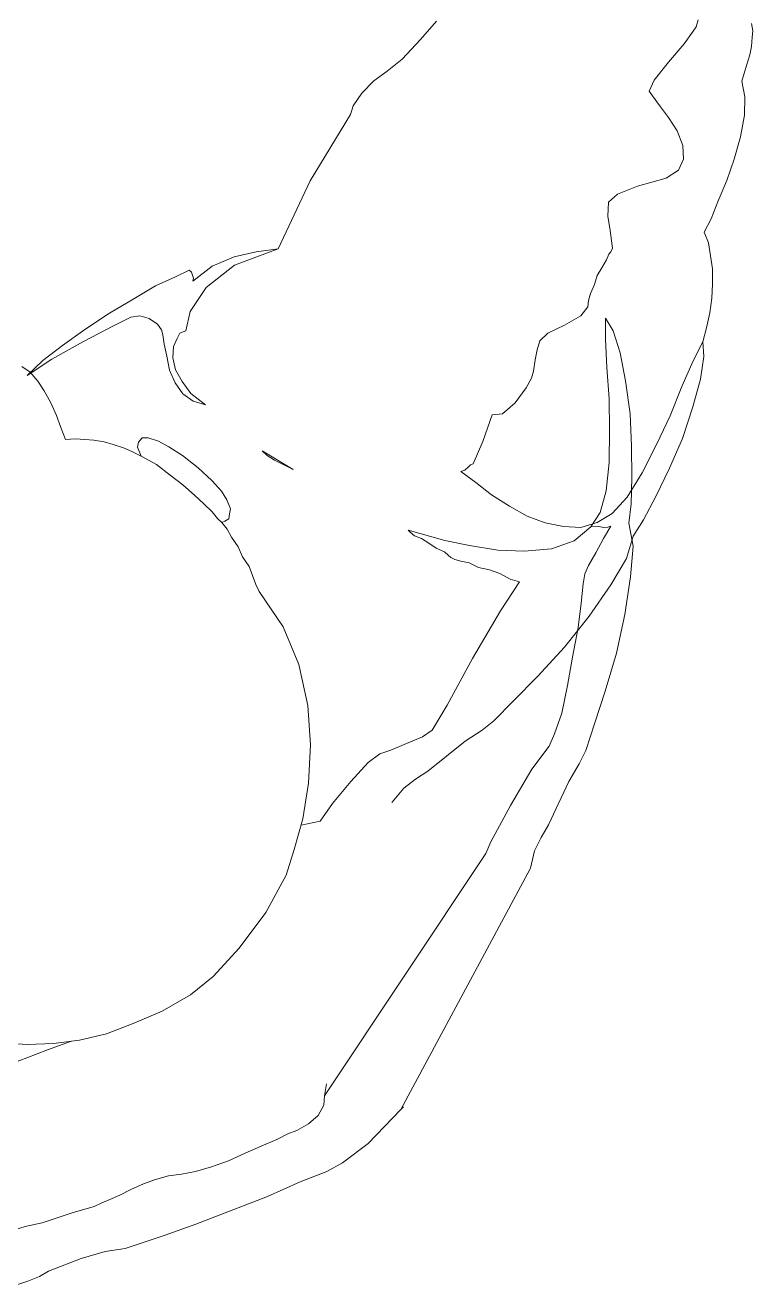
# Model space of a CAD drawing. Header units: metres. Extents: x 750 to 3116, y -341 to 1465.
# Drawn here: x 1569.6551 to 1569.8808, y 33.9178 to 34.3086 of the extents above; entities that cross this region are included whole.
import ezdxf

# ---------------------------------------------------------------- set-up
doc = ezdxf.new("R2010")
doc.units = ezdxf.units.M
doc.layers.add('Furniture', color=44, linetype='Continuous', lineweight=5)

msp = doc.modelspace()

# ---------------------------------------------------------------- linework, layer by layer
at = {"layer": 'Furniture', "color": 252, "true_color": 0x939598}
for p, q in [((1569.78265, 34.30985), (1569.77775, 34.30414)), ((1569.86379, 34.31021), (1569.8632, 34.30808)), ((1569.88079, 34.30688), (1569.88039, 34.3091)), ((1569.86229, 34.30677), (1569.85954, 34.30285)), ((1569.8632, 34.30808), (1569.86229, 34.30677)), ((1569.88034, 34.30195), (1569.88061, 34.30491)), ((1569.88061, 34.30491), (1569.88079, 34.30688)), ((1569.77775, 34.30414), (1569.77203, 34.2981)), ((1569.85954, 34.30285), (1569.85465, 34.29713)), ((1569.87991, 34.2994), (1569.88034, 34.30195)), ((1569.77203, 34.2981), (1569.76732, 34.29435)), ((1569.85465, 34.29713), (1569.85017, 34.29157)), ((1569.87881, 34.29612), (1569.87991, 34.2994)), ((1569.76732, 34.29435), (1569.76327, 34.29134)), ((1569.87738, 34.29128), (1569.87881, 34.29612)), ((1569.76327, 34.29134), (1569.75954, 34.2875)), ((1569.85017, 34.29157), (1569.84866, 34.28813)), ((1569.87833, 34.28643), (1569.87738, 34.29128)), ((1569.75954, 34.2875), (1569.75679, 34.28358)), ((1569.84866, 34.28813), (1569.84972, 34.28665)), ((1569.84972, 34.28665), (1569.85183, 34.28367)), ((1569.8782, 34.28067), (1569.87833, 34.28643)), ((1569.75679, 34.28358), (1569.75595, 34.28087)), ((1569.85183, 34.28367), (1569.85468, 34.28003)), ((1569.74349, 34.26039), (1569.75595, 34.28087)), ((1569.85468, 34.28003), (1569.85728, 34.27582)), ((1569.877, 34.27402), (1569.8782, 34.28067)), ((1569.85728, 34.27582), (1569.85905, 34.27128)), ((1569.87497, 34.26705), (1569.877, 34.27402)), ((1569.85905, 34.27128), (1569.85927, 34.26709)), ((1569.85927, 34.26709), (1569.85776, 34.26365)), ((1569.87278, 34.26049), (1569.87497, 34.26705)), ((1569.85776, 34.26365), (1569.85396, 34.26121)), ((1569.73356, 34.23924), (1569.74349, 34.26039)), ((1569.84498, 34.25865), (1569.8388, 34.25623)), ((1569.85396, 34.26121), (1569.84498, 34.25865)), ((1569.87002, 34.25418), (1569.87278, 34.26049)), ((1569.8388, 34.25623), (1569.83598, 34.2537)), ((1569.86792, 34.24861), (1569.87002, 34.25418)), ((1569.83598, 34.2537), (1569.83578, 34.24935)), ((1569.83578, 34.24935), (1569.83657, 34.2449)), ((1569.86575, 34.24443), (1569.86792, 34.24861)), ((1569.83657, 34.2449), (1569.83727, 34.23947)), ((1569.86704, 34.24113), (1569.86575, 34.24443)), ((1569.72671, 34.23831), (1569.71988, 34.23674)), ((1569.72, 34.23424), (1569.73356, 34.23924)), ((1569.73356, 34.23924), (1569.72671, 34.23831)), ((1569.83677, 34.23832), (1569.8361, 34.23759)), ((1569.83727, 34.23947), (1569.83677, 34.23832)), ((1569.86767, 34.2371), (1569.86704, 34.24113)), ((1569.71988, 34.23674), (1569.71312, 34.23393)), ((1569.83535, 34.23587), (1569.83393, 34.23341)), ((1569.8361, 34.23759), (1569.83535, 34.23587)), ((1569.8683, 34.23306), (1569.86767, 34.2371)), ((1569.70167, 34.2306), (1569.69553, 34.22781)), ((1569.70597, 34.23267), (1569.70167, 34.2306)), ((1569.70662, 34.23207), (1569.70597, 34.23267)), ((1569.70698, 34.23115), (1569.70662, 34.23207)), ((1569.70733, 34.23022), (1569.70698, 34.23115)), ((1569.71312, 34.23393), (1569.70706, 34.22927)), ((1569.71122, 34.22727), (1569.72, 34.23424)), ((1569.83252, 34.23096), (1569.83168, 34.22825)), ((1569.83393, 34.23341), (1569.83252, 34.23096)), ((1569.86826, 34.2283), (1569.8683, 34.23306)), ((1569.69553, 34.22781), (1569.68882, 34.22375)), ((1569.70623, 34.21983), (1569.71122, 34.22727)), ((1569.70706, 34.22927), (1569.70733, 34.23022)), ((1569.83168, 34.22825), (1569.83042, 34.22538)), ((1569.86806, 34.22394), (1569.86826, 34.2283)), ((1569.68882, 34.22375), (1569.68119, 34.21933)), ((1569.82983, 34.22325), (1569.82965, 34.22128)), ((1569.83042, 34.22538), (1569.82983, 34.22325)), ((1569.86745, 34.21942), (1569.86806, 34.22394)), ((1569.68119, 34.21933), (1569.67358, 34.21429)), ((1569.70494, 34.21382), (1569.70623, 34.21983)), ((1569.82965, 34.22128), (1569.82741, 34.2185)), ((1569.86643, 34.21474), (1569.86745, 34.21942)), ((1569.67312, 34.21051), (1569.68231, 34.21531)), ((1569.68231, 34.21531), (1569.68782, 34.21806)), ((1569.68782, 34.21806), (1569.69062, 34.2185)), ((1569.69062, 34.2185), (1569.69348, 34.21769)), ((1569.69348, 34.21769), (1569.69607, 34.21593)), ((1569.69607, 34.21593), (1569.6974, 34.21411)), ((1569.82237, 34.21558), (1569.81717, 34.21307)), ((1569.82741, 34.2185), (1569.82237, 34.21558)), ((1569.83512, 34.21781), (1569.8351, 34.21123)), ((1569.83749, 34.21385), (1569.83512, 34.21781)), ((1569.86525, 34.21048), (1569.86643, 34.21474)), ((1569.67358, 34.21429), (1569.6666, 34.20927)), ((1569.6974, 34.21411), (1569.69779, 34.21256)), ((1569.69779, 34.21256), (1569.69823, 34.20976)), ((1569.70108, 34.20895), (1569.70222, 34.21151)), ((1569.70222, 34.21151), (1569.70309, 34.21311)), ((1569.70309, 34.21311), (1569.70494, 34.21382)), ((1569.81717, 34.21307), (1569.81477, 34.2107)), ((1569.8351, 34.21123), (1569.8355, 34.20247)), ((1569.83968, 34.20705), (1569.83749, 34.21385)), ((1569.6666, 34.20927), (1569.66054, 34.20461)), ((1569.66334, 34.20505), (1569.67312, 34.21051)), ((1569.69823, 34.20976), (1569.69902, 34.20603)), ((1569.70092, 34.20549), (1569.70108, 34.20895)), ((1569.81393, 34.208), (1569.81324, 34.20488)), ((1569.81477, 34.2107), (1569.81393, 34.208)), ((1569.84132, 34.19835), (1569.83968, 34.20705)), ((1569.86232, 34.20458), (1569.86525, 34.21048)), ((1569.86562, 34.20587), (1569.86525, 34.21048)), ((1569.65573, 34.20001), (1569.66334, 34.20505)), ((1569.66054, 34.20461), (1569.65573, 34.20001)), ((1569.69902, 34.20603), (1569.69984, 34.20168)), ((1569.70172, 34.20177), (1569.70092, 34.20549)), ((1569.81324, 34.20488), (1569.81272, 34.20135)), ((1569.85881, 34.19655), (1569.86232, 34.20458)), ((1569.86458, 34.19881), (1569.86562, 34.20587)), ((1569.65663, 34.20099), (1569.65404, 34.20275)), ((1569.65895, 34.19827), (1569.65663, 34.20099)), ((1569.69984, 34.20168), (1569.70159, 34.19769)), ((1569.70377, 34.1981), (1569.70172, 34.20177)), ((1569.81213, 34.19921), (1569.81046, 34.19618)), ((1569.81272, 34.20135), (1569.81213, 34.19921)), ((1569.8355, 34.20247), (1569.83625, 34.19279)), ((1569.66096, 34.19523), (1569.65895, 34.19827)), ((1569.66301, 34.19156), (1569.66096, 34.19523)), ((1569.70159, 34.19769), (1569.70393, 34.19435)), ((1569.70644, 34.19446), (1569.70377, 34.1981)), ((1569.81046, 34.19618), (1569.80706, 34.19152)), ((1569.84273, 34.18807), (1569.84132, 34.19835)), ((1569.8552, 34.18754), (1569.85881, 34.19655)), ((1569.86221, 34.19028), (1569.86458, 34.19881)), ((1569.66476, 34.18757), (1569.66301, 34.19156)), ((1569.70393, 34.19435), (1569.70717, 34.19199)), ((1569.71098, 34.1909), (1569.70644, 34.19446)), ((1569.70717, 34.19199), (1569.71098, 34.1909)), ((1569.80706, 34.19152), (1569.80317, 34.1881)), ((1569.83625, 34.19279), (1569.83637, 34.18308)), ((1569.66618, 34.18387), (1569.66476, 34.18757)), ((1569.79996, 34.1878), (1569.79861, 34.18394)), ((1569.80317, 34.1881), (1569.79996, 34.1878)), ((1569.84318, 34.17806), (1569.84273, 34.18807)), ((1569.85103, 34.17877), (1569.8552, 34.18754)), ((1569.85893, 34.18044), (1569.86221, 34.19028)), ((1569.6676, 34.18017), (1569.66618, 34.18387)), ((1569.79861, 34.18394), (1569.79702, 34.17952)), ((1569.67072, 34.18032), (1569.6676, 34.18017)), ((1569.67355, 34.18013), (1569.67072, 34.18032)), ((1569.67638, 34.17994), (1569.67355, 34.18013)), ((1569.67954, 34.17946), (1569.67638, 34.17994)), ((1569.69139, 34.18062), (1569.6902, 34.17931)), ((1569.69327, 34.18071), (1569.69139, 34.18062)), ((1569.69645, 34.1796), (1569.69327, 34.18071)), ((1569.69966, 34.17786), (1569.69645, 34.1796)), ((1569.83637, 34.18308), (1569.8362, 34.17305)), ((1569.85491, 34.17126), (1569.85893, 34.18044)), ((1569.68239, 34.17865), (1569.67954, 34.17946)), ((1569.68558, 34.17754), (1569.68239, 34.17865)), ((1569.68814, 34.1764), (1569.68558, 34.17754)), ((1569.69102, 34.17496), (1569.68814, 34.1764)), ((1569.6902, 34.17931), (1569.68996, 34.17774)), ((1569.68996, 34.17774), (1569.69102, 34.17496)), ((1569.70386, 34.17523), (1569.69966, 34.17786)), ((1569.73018, 34.17516), (1569.72855, 34.17666)), ((1569.72855, 34.17666), (1569.73821, 34.17082)), ((1569.79702, 34.17952), (1569.794, 34.17263)), ((1569.8433, 34.16836), (1569.84318, 34.17806)), ((1569.84643, 34.16985), (1569.85103, 34.17877)), ((1569.69102, 34.17496), (1569.69584, 34.17236)), ((1569.70006, 34.1691), (1569.69584, 34.17236)), ((1569.70873, 34.17137), (1569.70386, 34.17523)), ((1569.73244, 34.1737), (1569.73018, 34.17516)), ((1569.73533, 34.17226), (1569.73244, 34.1737)), ((1569.73821, 34.17082), (1569.73533, 34.17226)), ((1569.79318, 34.17231), (1569.79252, 34.17158)), ((1569.794, 34.17263), (1569.79318, 34.17231)), ((1569.8362, 34.17305), (1569.83534, 34.16424)), ((1569.70395, 34.16615), (1569.70006, 34.1691)), ((1569.71298, 34.16749), (1569.70873, 34.17137)), ((1569.79144, 34.17068), (1569.7902, 34.1702)), ((1569.7902, 34.1702), (1569.79486, 34.16679)), ((1569.79252, 34.17158), (1569.79144, 34.17068)), ((1569.84177, 34.16232), (1569.84643, 34.16985)), ((1569.84304, 34.1602), (1569.8433, 34.16836)), ((1569.85074, 34.1625), (1569.85491, 34.17126)), ((1569.70755, 34.16286), (1569.70395, 34.16615)), ((1569.71595, 34.16418), (1569.71298, 34.16749)), ((1569.71764, 34.16144), (1569.71595, 34.16418)), ((1569.79486, 34.16679), (1569.79968, 34.16297)), ((1569.83534, 34.16424), (1569.83345, 34.15757)), ((1569.70755, 34.16286), (1569.71049, 34.16017)), ((1569.71049, 34.16017), (1569.7131, 34.15778)), ((1569.71871, 34.15866), (1569.71764, 34.16144)), ((1569.79968, 34.16297), (1569.80533, 34.15948)), ((1569.83713, 34.15717), (1569.84177, 34.16232)), ((1569.84237, 34.15421), (1569.84304, 34.1602)), ((1569.8469, 34.15529), (1569.85074, 34.1625)), ((1569.7131, 34.15778), (1569.71477, 34.15567)), ((1569.71822, 34.15551), (1569.71846, 34.15709)), ((1569.71846, 34.15709), (1569.71871, 34.15866)), ((1569.80533, 34.15948), (1569.81081, 34.15639)), ((1569.81081, 34.15639), (1569.81639, 34.15429)), ((1569.83345, 34.15757), (1569.83052, 34.15305)), ((1569.8325, 34.15442), (1569.83713, 34.15717)), ((1569.71477, 34.15567), (1569.71607, 34.15447)), ((1569.71607, 34.15447), (1569.717, 34.15483)), ((1569.71774, 34.15235), (1569.71607, 34.15447)), ((1569.717, 34.15483), (1569.71822, 34.15551)), ((1569.7191, 34.14991), (1569.71774, 34.15235)), ((1569.81639, 34.15429), (1569.82205, 34.15318)), ((1569.82205, 34.15318), (1569.82739, 34.15289)), ((1569.83052, 34.15305), (1569.82538, 34.14875)), ((1569.82739, 34.15289), (1569.8325, 34.15442)), ((1569.83052, 34.15305), (1569.83302, 34.15316)), ((1569.83302, 34.15316), (1569.8346, 34.15292)), ((1569.83444, 34.14947), (1569.83677, 34.15333)), ((1569.83585, 34.15298), (1569.8346, 34.15292)), ((1569.83585, 34.15298), (1569.83677, 34.15333)), ((1569.84364, 34.14706), (1569.84237, 34.15421)), ((1569.84365, 34.15022), (1569.8469, 34.15529)), ((1569.72112, 34.14686), (1569.7191, 34.14991)), ((1569.78527, 34.14882), (1569.77384, 34.15206)), ((1569.77384, 34.15206), (1569.7745, 34.15146)), ((1569.7745, 34.15146), (1569.7758, 34.15027)), ((1569.7758, 34.15027), (1569.77803, 34.14943)), ((1569.77803, 34.14943), (1569.78029, 34.14797)), ((1569.79286, 34.14728), (1569.78527, 34.14882)), ((1569.82538, 34.14875), (1569.81829, 34.14623)), ((1569.83444, 34.14947), (1569.83213, 34.14498)), ((1569.84163, 34.14325), (1569.84365, 34.15022)), ((1569.72251, 34.14379), (1569.72112, 34.14686)), ((1569.78029, 34.14797), (1569.78255, 34.1465)), ((1569.78255, 34.1465), (1569.78511, 34.14536)), ((1569.78511, 34.14536), (1569.78642, 34.14417)), ((1569.8017, 34.1458), (1569.79286, 34.14728)), ((1569.80986, 34.14554), (1569.8017, 34.1458)), ((1569.81829, 34.14623), (1569.80986, 34.14554)), ((1569.8298, 34.14111), (1569.83213, 34.14498)), ((1569.84281, 34.13762), (1569.84364, 34.14706)), ((1569.72453, 34.14075), (1569.72251, 34.14379)), ((1569.72559, 34.13798), (1569.72453, 34.14075)), ((1569.78642, 34.14417), (1569.78707, 34.14357)), ((1569.78707, 34.14357), (1569.78835, 34.143)), ((1569.78835, 34.143), (1569.79026, 34.14246)), ((1569.79026, 34.14246), (1569.79279, 34.14195)), ((1569.79279, 34.14195), (1569.79567, 34.14051)), ((1569.79567, 34.14051), (1569.79915, 34.13973)), ((1569.8298, 34.14111), (1569.82866, 34.13855)), ((1569.83671, 34.13514), (1569.84163, 34.14325)), ((1569.72666, 34.13521), (1569.72559, 34.13798)), ((1569.79915, 34.13973), (1569.80234, 34.13862)), ((1569.80234, 34.13862), (1569.80555, 34.13688)), ((1569.80555, 34.13688), (1569.80841, 34.13607)), ((1569.82866, 34.13855), (1569.82818, 34.1354)), ((1569.84114, 34.12595), (1569.84281, 34.13762)), ((1569.72769, 34.13306), (1569.72666, 34.13521)), ((1569.73508, 34.12211), (1569.72769, 34.13306)), ((1569.80841, 34.13607), (1569.80255, 34.12703)), ((1569.82818, 34.1354), (1569.82751, 34.12941)), ((1569.83006, 34.12541), (1569.83671, 34.13514)), ((1569.8266, 34.12185), (1569.82751, 34.12941)), ((1569.80255, 34.12703), (1569.79381, 34.11222)), ((1569.82242, 34.11577), (1569.83006, 34.12541)), ((1569.83855, 34.11393), (1569.84114, 34.12595)), ((1569.74, 34.11042), (1569.73508, 34.12211)), ((1569.8266, 34.12185), (1569.82482, 34.11268)), ((1569.81405, 34.10679), (1569.82242, 34.11577)), ((1569.835, 34.10217), (1569.83855, 34.11393)), ((1569.74276, 34.0977), (1569.74, 34.11042)), ((1569.79381, 34.11222), (1569.786, 34.09777)), ((1569.82482, 34.11268), (1569.82334, 34.10384)), ((1569.80659, 34.09912), (1569.81405, 34.10679)), ((1569.82334, 34.10384), (1569.82153, 34.0953)), ((1569.8317, 34.092), (1569.835, 34.10217)), ((1569.74363, 34.08552), (1569.74276, 34.0977)), ((1569.786, 34.09777), (1569.78134, 34.09004)), ((1569.80046, 34.09292), (1569.80659, 34.09912)), ((1569.82153, 34.0953), (1569.81931, 34.08893)), ((1569.78134, 34.09004), (1569.7783, 34.08802)), ((1569.79153, 34.08658), (1569.79682, 34.09007)), ((1569.79682, 34.09007), (1569.80046, 34.09292)), ((1569.82894, 34.08373), (1569.8317, 34.092)), ((1569.77338, 34.08592), (1569.76846, 34.08382)), ((1569.7783, 34.08802), (1569.77338, 34.08592)), ((1569.78574, 34.08193), (1569.79153, 34.08658)), ((1569.81931, 34.08893), (1569.8176, 34.08509)), ((1569.74291, 34.07358), (1569.74363, 34.08552)), ((1569.76506, 34.08273), (1569.76142, 34.08005)), ((1569.76846, 34.08382), (1569.76506, 34.08273)), ((1569.77995, 34.07729), (1569.78574, 34.08193)), ((1569.8176, 34.08509), (1569.81228, 34.07796)), ((1569.82694, 34.07956), (1569.82894, 34.08373)), ((1569.76142, 34.08005), (1569.75605, 34.07417)), ((1569.80558, 34.06669), (1569.81228, 34.07796)), ((1569.82374, 34.07409), (1569.82694, 34.07956)), ((1569.75605, 34.07417), (1569.7504, 34.06734)), ((1569.77251, 34.07201), (1569.77615, 34.07486)), ((1569.77615, 34.07486), (1569.77995, 34.07729)), ((1569.81745, 34.06065), (1569.82374, 34.07409)), ((1569.74122, 34.06253), (1569.74291, 34.07358)), ((1569.76894, 34.06776), (1569.77251, 34.07201)), ((1569.7504, 34.06734), (1569.74657, 34.06184)), ((1569.76884, 34.06763), (1569.76894, 34.06776)), ((1569.80558, 34.06669), (1569.79951, 34.05545)), ((1569.73851, 34.05301), (1569.74122, 34.06253)), ((1569.74657, 34.06184), (1569.74066, 34.06057)), ((1569.81512, 34.05678), (1569.81745, 34.06065)), ((1569.79795, 34.05179), (1569.79951, 34.05545)), ((1569.81311, 34.05262), (1569.81512, 34.05678)), ((1569.73605, 34.04507), (1569.73851, 34.05301)), ((1569.79795, 34.05179), (1569.74791, 33.97666)), ((1569.81179, 34.04723), (1569.81311, 34.05262)), ((1569.7716, 33.9724), (1569.81175, 34.04707)), ((1569.81175, 34.04707), (1569.81179, 34.04723)), ((1569.72968, 34.0335), (1569.73605, 34.04507)), ((1569.7214, 34.02247), (1569.72968, 34.0335)), ((1569.71334, 34.01365), (1569.7214, 34.02247)), ((1569.70638, 34.008), (1569.71334, 34.01365)), ((1569.69753, 34.0029), (1569.70638, 34.008)), ((1569.68861, 33.99906), (1569.69753, 34.0029)), ((1569.6803, 33.99586), (1569.68861, 33.99906)), ((1569.64783, 33.99314), (1569.65569, 33.99256)), ((1569.65569, 33.99256), (1569.66382, 33.99292)), ((1569.66912, 33.99348), (1569.66203, 33.99096)), ((1569.66382, 33.99292), (1569.67192, 33.99392)), ((1569.66941, 33.99361), (1569.66912, 33.99348)), ((1569.67192, 33.99392), (1569.6803, 33.99586)), ((1569.65556, 33.98848), (1569.64909, 33.98599)), ((1569.66203, 33.99096), (1569.65556, 33.98848)), ((1569.74791, 33.97666), (1569.74859, 33.98038)), ((1569.74772, 33.97383), (1569.74791, 33.97666)), ((1569.74772, 33.97383), (1569.74599, 33.97062)), ((1569.7716, 33.9724), (1569.77238, 33.9733)), ((1569.74599, 33.97062), (1569.74297, 33.96798)), ((1569.76142, 33.96191), (1569.7716, 33.9724)), ((1569.73316, 33.96315), (1569.73653, 33.96487)), ((1569.7393, 33.96593), (1569.73653, 33.96487)), ((1569.7393, 33.96593), (1569.74297, 33.96798)), ((1569.72824, 33.96105), (1569.72332, 33.95894)), ((1569.73316, 33.96315), (1569.72824, 33.96105)), ((1569.75354, 33.95592), (1569.76142, 33.96191)), ((1569.71811, 33.95651), (1569.72332, 33.95894)), ((1569.70791, 33.95323), (1569.70356, 33.95241)), ((1569.70791, 33.95323), (1569.71286, 33.95471)), ((1569.71811, 33.95651), (1569.71286, 33.95471)), ((1569.74034, 33.95), (1569.74865, 33.95319)), ((1569.74865, 33.95319), (1569.75354, 33.95592)), ((1569.69179, 33.94937), (1569.6878, 33.94763)), ((1569.69179, 33.94937), (1569.69549, 33.95079)), ((1569.69951, 33.95192), (1569.69549, 33.95079)), ((1569.69951, 33.95192), (1569.70356, 33.95241)), ((1569.7302, 33.94547), (1569.74034, 33.95)), ((1569.68443, 33.94591), (1569.68136, 33.94452)), ((1569.68443, 33.94591), (1569.6878, 33.94763)), ((1569.70802, 33.93694), (1569.7302, 33.94547)), ((1569.66994, 33.94055), (1569.67396, 33.94168)), ((1569.67644, 33.94241), (1569.67396, 33.94168)), ((1569.67859, 33.94345), (1569.67644, 33.94241)), ((1569.67859, 33.94345), (1569.68136, 33.94452)), ((1569.6551, 33.93612), (1569.66037, 33.9373)), ((1569.66562, 33.93911), (1569.66037, 33.9373)), ((1569.66994, 33.94055), (1569.66562, 33.93911)), ((1569.6551, 33.93612), (1569.65015, 33.93465)), ((1569.69044, 33.93082), (1569.69816, 33.93337)), ((1569.69816, 33.93337), (1569.70802, 33.93694)), ((1569.68611, 33.92938), (1569.69044, 33.93082)), ((1569.666, 33.92377), (1569.67247, 33.92625)), ((1569.67247, 33.92625), (1569.67989, 33.92847)), ((1569.67989, 33.92847), (1569.68611, 33.92938)), ((1569.65956, 33.92066), (1569.6623, 33.92235)), ((1569.6623, 33.92235), (1569.666, 33.92377)), ((1569.65154, 33.91779), (1569.65586, 33.91924)), ((1569.65586, 33.91924), (1569.65956, 33.92066))]:
    msp.add_line(p, q, dxfattribs=at)

doc.saveas('drawing.dxf')
